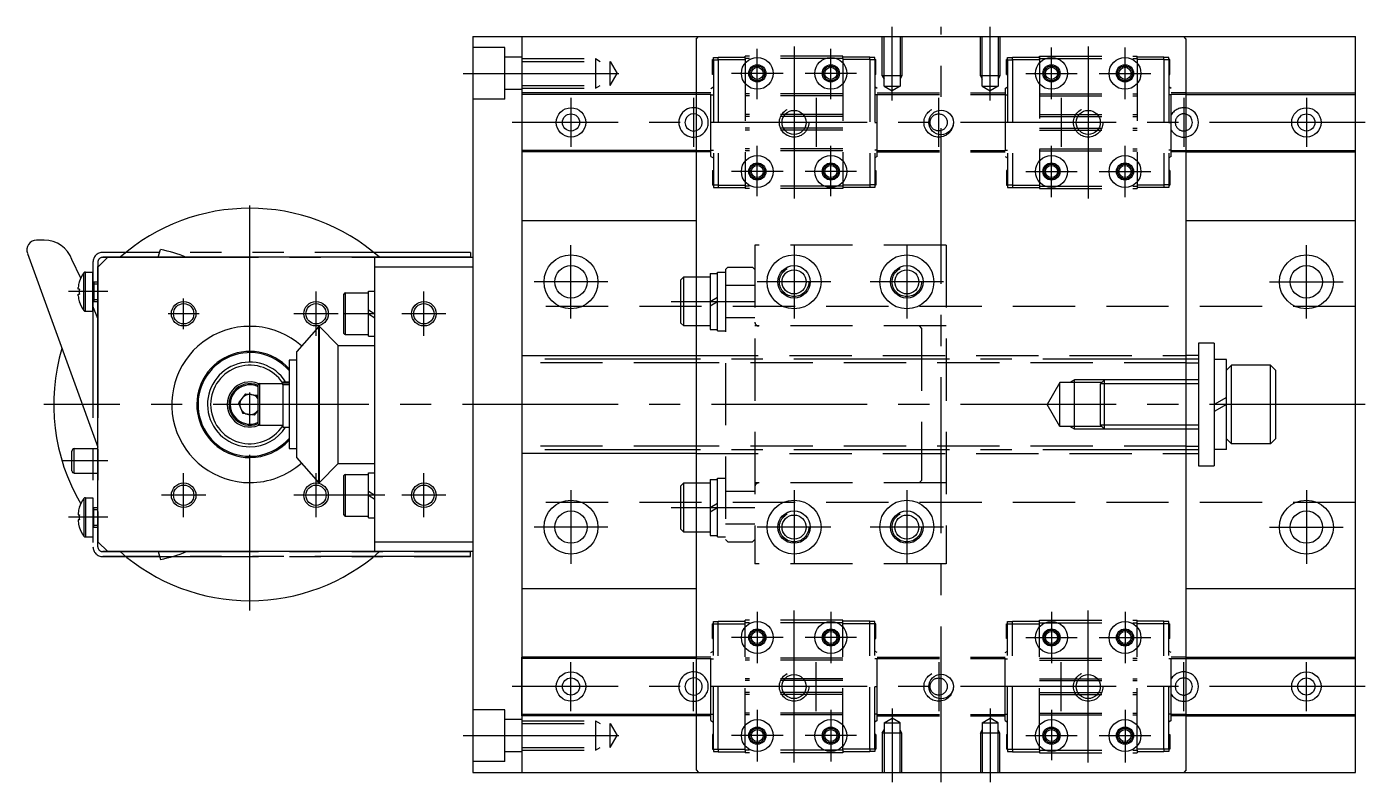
# Model space of a CAD drawing. Extents: x -77 to 457, y -154 to 311.
# Drawn here: x 183.9 to 456.9, y 156.6 to 310.6 of the extents above; entities that cross this region are included whole.
import ezdxf

# ---------------------------------------------------------------- set-up
doc = ezdxf.new("R2010")
doc.units = 0
for name, pattern in [('CENTER', [50.8, 31.75, -6.35, 6.35, -6.35]), ('DASHED', [19.05, 12.7, -6.35]), ('PHANTOM', [63.5, 31.75, -6.35, 6.35, -6.35, 6.35, -6.35])]:
    doc.linetypes.add(name, pattern=pattern)
doc.layers.get('0').update_dxf_attribs({"linetype": 'CONTINUOUS'})
doc.layers.add('CENTER', color=1, linetype='CENTER')

msp = doc.modelspace()

# ---------------------------------------------------------------- linework, layer by layer
at = {"color": 7, "linetype": 'CONTINUOUS'}
for p, q in [((274.89, 308.56), (274.89, 158.56)), ((274.89, 308.56), (454.89, 308.56)), ((284.89, 308.56), (284.89, 158.56)), ((320.39, 308.06), (320.89, 308.56)), ((420.39, 308.06), (419.89, 308.56)), ((454.89, 158.56), (454.89, 308.56)), ((320.39, 308.06), (320.39, 159.06)), ((420.39, 159.06), (420.39, 308.06)), ((320.39, 297.06), (284.89, 297.06)), ((284.89, 297.06), (284.89, 285.06)), ((320.39, 296.76), (284.89, 296.76)), ((420.39, 297.06), (454.89, 297.06)), ((420.39, 296.76), (454.89, 296.76)), ((320.39, 285.36), (284.89, 285.36)), ((320.39, 285.06), (284.89, 285.06)), ((420.39, 285.36), (454.89, 285.36)), ((420.39, 285.06), (454.89, 285.06)), ((284.89, 271.06), (320.39, 271.06)), ((420.39, 271.06), (454.89, 271.06)), ((187.47, 267.06), (185.89, 267.06)), ((210.66, 263.56), (211.16, 265.14)), ((184.01, 264.37), (198.39, 224.87)), ((194.9, 259.3), (193.11, 263.11)), ((200.39, 263.56), (198.39, 261.56)), ((254.89, 263.56), (200.39, 263.56)), ((254.89, 263.56), (274.89, 263.56)), ((254.89, 261.56), (254.89, 263.56)), ((195.55, 252.7), (195.55, 260.41)), ((195.84, 252.56), (195.84, 260.56)), ((195.84, 260.56), (197.39, 260.56)), ((197.39, 252.56), (197.39, 260.56)), ((198.39, 205.56), (198.39, 261.56)), ((274.89, 261.56), (254.89, 261.56)), ((254.89, 205.56), (254.89, 261.56)), ((317.29, 258.96), (317.89, 259.56)), ((317.89, 249.56), (317.89, 259.56)), ((317.89, 259.56), (320.39, 259.56)), ((194.37, 257.07), (194.37, 257.42)), ((194.62, 257.07), (194.37, 257.07)), ((194.6, 258.55), (194.62, 258.54)), ((197.59, 258.56), (197.59, 254.56)), ((197.59, 258.56), (198.39, 258.56)), ((253.59, 247.46), (253.59, 256.66)), ((253.59, 256.66), (254.89, 256.66)), ((317.29, 250.16), (317.29, 258.96)), ((194.37, 255.69), (194.37, 256.04)), ((194.37, 256.04), (194.62, 256.04)), ((194.62, 254.57), (194.6, 254.56)), ((197.59, 254.56), (198.39, 254.56)), ((248.59, 248.06), (248.59, 256.06)), ((248.84, 256.31), (248.84, 247.81)), ((248.84, 256.31), (253.59, 256.31)), ((195.84, 252.56), (197.39, 252.56)), ((198.39, 251.12), (197.39, 253.6)), ((253.59, 252.87), (254.89, 252.06)), ((253.59, 252.06), (254.89, 251.25)), ((243.46, 249.48), (238.95, 244.38)), ((243.46, 217.63), (243.46, 249.48)), ((243.6, 249.48), (243.46, 249.48)), ((243.6, 217.63), (243.6, 249.48)), ((243.6, 249.48), (247.39, 245.56)), ((317.89, 249.56), (317.29, 250.16)), ((320.39, 249.56), (317.89, 249.56)), ((248.84, 247.81), (253.59, 247.81)), ((253.59, 247.46), (254.89, 247.46)), ((422.89, 246.06), (422.89, 221.06)), ((426.09, 246.06), (422.89, 246.06)), ((426.09, 246.06), (426.09, 221.06)), ((238.95, 222.74), (238.95, 244.38)), ((247.39, 221.56), (247.39, 245.56)), ((247.39, 245.56), (254.89, 245.56)), ((284.89, 243.56), (320.39, 243.56)), ((422.89, 243.56), (420.39, 243.56)), ((422.89, 243.56), (422.89, 223.56)), ((237.39, 242.56), (237.39, 224.56)), ((238.95, 242.56), (237.39, 242.56)), ((426.09, 242.76), (426.09, 224.36)), ((428.59, 242.76), (426.09, 242.76)), ((428.59, 224.36), (428.59, 242.76)), ((429.59, 241.56), (428.59, 240.56)), ((437.59, 241.56), (429.59, 241.56)), ((429.59, 225.56), (429.59, 241.56)), ((437.59, 225.56), (437.59, 241.56)), ((437.59, 241.56), (438.59, 240.56)), ((438.59, 240.56), (438.59, 226.56)), ((231.09, 229.56), (231.09, 237.56)), ((231.34, 237.81), (231.34, 229.31)), ((231.34, 237.81), (236.09, 237.81)), ((236.09, 238.16), (236.09, 237.88)), ((236.09, 238.16), (237.39, 238.16)), ((237.39, 237.88), (236.09, 237.88)), ((236.09, 237.59), (236.09, 237.88)), ((236.09, 237.59), (236.09, 228.96)), ((237.39, 237.59), (236.09, 237.59)), ((228.49, 235.74), (227.05, 233.87)), ((228.49, 235.74), (230.83, 235.43)), ((231.09, 234.79), (230.83, 235.43)), ((428.59, 235), (426.09, 233.56)), ((227.05, 233.87), (227.95, 231.69)), ((231.09, 232.42), (230.29, 231.38)), ((231.01, 232.31), (231.09, 232.42)), ((428.59, 233.56), (426.09, 232.11)), ((230.29, 231.38), (227.95, 231.69)), ((231.34, 229.31), (236.09, 229.31)), ((236.09, 228.96), (237.39, 228.96)), ((193.09, 220.06), (193.09, 224.06)), ((193.59, 219.56), (193.59, 224.56)), ((193.59, 224.56), (197.39, 224.56)), ((197.39, 224.56), (198.39, 224.56)), ((237.39, 224.56), (238.95, 224.56)), ((428.59, 224.36), (426.09, 224.36)), ((429.59, 225.56), (428.59, 226.56)), ((437.59, 225.56), (429.59, 225.56)), ((437.59, 225.56), (438.59, 226.56)), ((243.46, 217.63), (238.95, 222.74)), ((243.6, 217.63), (247.39, 221.56)), ((247.39, 221.56), (254.89, 221.56)), ((320.39, 223.56), (284.89, 223.56)), ((420.39, 223.56), (422.89, 223.56)), ((193.59, 219.56), (198.39, 219.56)), ((248.59, 211.06), (248.59, 219.06)), ((248.84, 219.31), (248.84, 210.81)), ((248.84, 219.31), (253.59, 219.31)), ((253.59, 210.46), (253.59, 219.66)), ((253.59, 219.66), (254.89, 219.66)), ((422.89, 221.06), (426.09, 221.06)), ((243.6, 217.63), (243.46, 217.63)), ((253.59, 215.87), (254.89, 215.06)), ((317.29, 216.96), (317.89, 217.56)), ((317.29, 208.16), (317.29, 216.96)), ((317.89, 207.56), (317.89, 217.56)), ((317.89, 217.56), (320.39, 217.56)), ((195.55, 214.41), (195.55, 206.7)), ((195.84, 214.56), (195.84, 206.56)), ((195.84, 214.56), (197.36, 214.56)), ((197.39, 214.56), (197.39, 206.56)), ((253.59, 215.06), (254.89, 214.25)), ((194.37, 211.42), (194.37, 211.07)), ((194.37, 211.07), (194.62, 211.07)), ((194.62, 212.54), (194.6, 212.55)), ((197.59, 208.56), (197.59, 212.56)), ((197.59, 212.56), (198.39, 212.56)), ((248.84, 210.81), (253.59, 210.81)), ((253.59, 210.46), (254.89, 210.46)), ((194.37, 210.04), (194.37, 209.69)), ((194.62, 210.04), (194.37, 210.04)), ((194.6, 208.56), (194.62, 208.57)), ((197.59, 208.56), (198.39, 208.56)), ((317.89, 207.56), (317.29, 208.16)), ((320.39, 207.56), (317.89, 207.56)), ((195.84, 206.56), (197.38, 206.56)), ((198.39, 205.56), (200.39, 203.56)), ((254.89, 205.56), (274.89, 205.56)), ((254.89, 203.56), (254.89, 205.56)), ((254.89, 203.56), (200.39, 203.56)), ((210.66, 203.56), (211.16, 201.98)), ((274.89, 203.56), (254.89, 203.56)), ((284.89, 196.06), (320.39, 196.06)), ((420.39, 196.06), (454.89, 196.06)), ((320.39, 182.06), (284.89, 182.06)), ((284.89, 170.06), (284.89, 182.06)), ((320.39, 181.76), (284.89, 181.76)), ((420.39, 182.06), (454.89, 182.06)), ((420.39, 181.76), (454.89, 181.76)), ((320.39, 170.36), (284.89, 170.36)), ((320.39, 170.06), (284.89, 170.06)), ((420.39, 170.36), (454.89, 170.36)), ((420.39, 170.06), (454.89, 170.06)), ((274.89, 158.56), (454.89, 158.56)), ((320.39, 159.06), (320.89, 158.56)), ((420.39, 159.06), (419.89, 158.56))]:
    msp.add_line(p, q, dxfattribs=at)
at = {"color": 3, "linetype": 'DASHED'}
for p, q in [((358.39, 300.56), (358.39, 308.56)), ((358.77, 298.46), (358.77, 308.56)), ((362.01, 308.56), (362.01, 298.46)), ((362.39, 308.56), (362.39, 300.56)), ((378.39, 300.56), (378.39, 308.56)), ((378.77, 298.46), (378.77, 308.56)), ((382.01, 308.56), (382.01, 298.46)), ((382.39, 308.56), (382.39, 300.56)), ((281.39, 306.31), (274.89, 306.31)), ((281.39, 295.81), (281.39, 306.31)), ((284.89, 304.36), (281.39, 304.36)), ((284.89, 304.06), (299.89, 304.06)), ((284.89, 303.51), (302.89, 303.51)), ((299.89, 304.06), (300.83, 303.51)), ((299.89, 304.06), (299.89, 298.06)), ((302.89, 303.51), (304.31, 301.06)), ((302.89, 298.6), (302.89, 303.51)), ((323.74, 303.86), (323.94, 303.86)), ((323.74, 300.86), (323.74, 303.86)), ((323.94, 303.81), (323.94, 304.31)), ((323.94, 304.31), (324.94, 304.31)), ((323.94, 303.81), (323.94, 278.31)), ((323.94, 303.81), (324.94, 303.81)), ((324.94, 304.36), (330.44, 304.36)), ((324.94, 303.86), (324.94, 304.36)), ((324.94, 303.86), (324.94, 278.26)), ((324.94, 303.86), (330.44, 303.86)), ((350.34, 304.56), (330.44, 304.56)), ((330.44, 304.06), (330.44, 304.56)), ((330.44, 304.06), (330.44, 278.06)), ((350.34, 304.06), (330.44, 304.06)), ((350.34, 304.06), (350.34, 304.56)), ((355.84, 304.36), (350.34, 304.36)), ((350.34, 304.06), (350.34, 278.06)), ((355.84, 303.86), (350.34, 303.86)), ((355.84, 303.86), (355.84, 304.36)), ((356.84, 304.31), (355.84, 304.31)), ((355.84, 303.86), (355.84, 278.26)), ((356.84, 303.81), (355.84, 303.81)), ((356.84, 303.81), (356.84, 304.31)), ((356.84, 303.86), (357.04, 303.86)), ((356.84, 303.81), (356.84, 278.31)), ((357.04, 300.86), (357.04, 303.86)), ((383.74, 300.86), (383.74, 303.86)), ((383.94, 303.86), (383.74, 303.86)), ((383.94, 304.31), (384.94, 304.31)), ((383.94, 303.81), (383.94, 304.31)), ((383.94, 303.81), (383.94, 278.31)), ((383.94, 303.81), (384.94, 303.81)), ((384.94, 304.36), (390.44, 304.36)), ((384.94, 303.86), (384.94, 304.36)), ((384.94, 303.86), (384.94, 278.26)), ((384.94, 303.86), (390.44, 303.86)), ((390.44, 304.56), (410.34, 304.56)), ((390.44, 304.56), (390.44, 278.06)), ((390.44, 304.06), (390.44, 304.56)), ((390.44, 304.06), (410.34, 304.06)), ((410.34, 304.06), (410.34, 304.56)), ((415.84, 304.36), (410.34, 304.36)), ((410.34, 304.06), (410.34, 278.06)), ((415.84, 303.86), (410.34, 303.86)), ((415.84, 303.86), (415.84, 304.36)), ((416.84, 304.31), (415.84, 304.31)), ((415.84, 303.86), (415.84, 278.26)), ((416.84, 303.81), (415.84, 303.81)), ((416.84, 303.81), (416.84, 304.31)), ((417.04, 303.86), (416.84, 303.86)), ((416.84, 303.81), (416.84, 278.31)), ((417.04, 300.86), (417.04, 303.86)), ((302.89, 298.6), (304.31, 301.06)), ((323.94, 300.86), (323.74, 300.86)), ((357.04, 300.86), (356.84, 300.86)), ((358.39, 300.56), (358.77, 299.9)), ((362.39, 300.56), (358.39, 300.56)), ((362.39, 300.56), (362.01, 299.9)), ((382.39, 300.56), (378.39, 300.56)), ((378.39, 300.56), (378.77, 299.9)), ((382.39, 300.56), (382.01, 299.9)), ((383.74, 300.86), (383.94, 300.86)), ((416.84, 300.86), (417.04, 300.86)), ((284.89, 297.76), (281.39, 297.76)), ((284.89, 298.6), (302.89, 298.6)), ((284.89, 298.06), (299.89, 298.06)), ((299.89, 298.06), (300.83, 298.6)), ((323.44, 297.99), (323.94, 298.29)), ((323.44, 284.13), (323.44, 297.99)), ((357.34, 297.99), (356.84, 298.29)), ((357.34, 284.13), (357.34, 297.99)), ((358.77, 298.46), (360.39, 297.52)), ((358.77, 298.46), (362.01, 298.46)), ((362.01, 298.46), (360.39, 297.52)), ((378.77, 298.46), (382.01, 298.46)), ((378.77, 298.46), (380.39, 297.52)), ((382.01, 298.46), (380.39, 297.52)), ((383.44, 297.99), (383.94, 298.29)), ((383.44, 297.99), (383.44, 284.13)), ((417.34, 297.99), (416.84, 298.29)), ((417.34, 284.13), (417.34, 297.99)), ((281.39, 295.81), (274.89, 295.81)), ((323.44, 297.06), (320.39, 297.06)), ((323.44, 296.76), (320.39, 296.76)), ((323.44, 296.69), (323.94, 296.69)), ((350.34, 296.86), (330.44, 296.86)), ((350.34, 296.46), (330.44, 296.46)), ((357.34, 296.69), (356.84, 296.69)), ((357.34, 297.06), (383.44, 297.06)), ((357.34, 296.76), (383.44, 296.76)), ((383.44, 296.69), (383.94, 296.69)), ((390.44, 296.86), (410.34, 296.86)), ((390.44, 296.46), (410.34, 296.46)), ((417.34, 296.69), (416.84, 296.69)), ((420.39, 297.06), (417.34, 297.06)), ((420.39, 296.76), (417.34, 296.76)), ((350.34, 292.66), (330.44, 292.66)), ((350.34, 292.26), (330.44, 292.26)), ((390.44, 292.66), (410.34, 292.66)), ((390.44, 292.26), (410.34, 292.26)), ((323.94, 291.06), (323.44, 291.06)), ((350.34, 289.86), (330.44, 289.86)), ((350.34, 289.46), (330.44, 289.46)), ((356.84, 291.06), (357.34, 291.06)), ((383.94, 291.06), (383.44, 291.06)), ((390.44, 289.86), (410.34, 289.86)), ((390.44, 289.46), (410.34, 289.46)), ((416.84, 291.06), (417.34, 291.06)), ((320.39, 285.36), (323.44, 285.36)), ((323.44, 285.06), (320.39, 285.06)), ((323.44, 285.43), (323.94, 285.43)), ((323.44, 284.13), (323.94, 283.83)), ((350.34, 285.66), (330.44, 285.66)), ((350.34, 285.26), (330.44, 285.26)), ((357.34, 285.43), (356.84, 285.43)), ((357.34, 284.13), (356.84, 283.83)), ((357.34, 285.36), (383.44, 285.36)), ((357.34, 285.06), (383.44, 285.06)), ((383.44, 285.43), (383.94, 285.43)), ((383.44, 284.13), (383.94, 283.83)), ((390.44, 285.66), (410.34, 285.66)), ((390.44, 285.26), (410.34, 285.26)), ((417.34, 285.43), (416.84, 285.43)), ((417.34, 284.13), (416.84, 283.83)), ((417.34, 285.36), (420.39, 285.36)), ((420.39, 285.06), (417.34, 285.06)), ((323.74, 281.26), (323.74, 278.26)), ((323.74, 281.26), (323.94, 281.26)), ((356.84, 281.26), (357.04, 281.26)), ((357.04, 281.26), (357.04, 278.26)), ((383.74, 281.26), (383.74, 278.26)), ((383.94, 281.26), (383.74, 281.26)), ((417.04, 281.26), (416.84, 281.26)), ((417.04, 281.26), (417.04, 278.26)), ((323.94, 278.26), (323.74, 278.26)), ((323.94, 278.31), (323.94, 277.81)), ((323.94, 278.31), (324.94, 278.31)), ((323.94, 277.81), (324.94, 277.81)), ((324.94, 278.26), (330.44, 278.26)), ((324.94, 278.26), (324.94, 277.76)), ((324.94, 277.76), (330.44, 277.76)), ((350.34, 278.06), (330.44, 278.06)), ((330.44, 278.06), (330.44, 277.56)), ((350.34, 277.56), (330.44, 277.56)), ((355.84, 278.26), (350.34, 278.26)), ((350.34, 278.06), (350.34, 277.56)), ((355.84, 277.76), (350.34, 277.76)), ((356.84, 278.31), (355.84, 278.31)), ((355.84, 278.26), (355.84, 277.76)), ((356.84, 277.81), (355.84, 277.81)), ((356.84, 278.31), (356.84, 277.81)), ((357.04, 278.26), (356.84, 278.26)), ((383.74, 278.26), (383.94, 278.26)), ((383.94, 278.31), (384.94, 278.31)), ((383.94, 278.31), (383.94, 277.81)), ((383.94, 277.81), (384.94, 277.81)), ((384.94, 278.26), (390.44, 278.26)), ((384.94, 278.26), (384.94, 277.76)), ((384.94, 277.76), (390.44, 277.76)), ((390.44, 278.06), (410.34, 278.06)), ((390.44, 278.06), (390.44, 277.56)), ((390.44, 277.56), (410.34, 277.56)), ((415.84, 278.26), (410.34, 278.26)), ((410.34, 278.06), (410.34, 277.56)), ((415.84, 277.76), (410.34, 277.76)), ((416.84, 278.31), (415.84, 278.31)), ((415.84, 278.26), (415.84, 277.76)), ((416.84, 277.81), (415.84, 277.81)), ((416.84, 278.31), (416.84, 277.81)), ((416.84, 278.26), (417.04, 278.26)), ((332.39, 266.06), (332.39, 201.06)), ((371.39, 266.06), (332.39, 266.06)), ((371.39, 266.06), (371.39, 201.06)), ((274.39, 264.56), (274.39, 263.56)), ((320.39, 259.56), (323.29, 259.56)), ((323.29, 260.26), (323.29, 248.86)), ((323.29, 260.26), (324.79, 260.26)), ((324.79, 248.56), (324.79, 260.56)), ((324.79, 260.56), (326.39, 260.56)), ((326.89, 261.56), (326.39, 261.06)), ((326.39, 261.06), (326.39, 206.06)), ((326.89, 261.56), (331.89, 261.56)), ((331.89, 261.56), (332.39, 261.06)), ((326.39, 257.86), (332.39, 257.86)), ((323.29, 254.56), (324.79, 255.42)), ((323.29, 253.69), (324.79, 254.56)), ((454.89, 253.56), (284.89, 253.56)), ((326.39, 251.26), (332.39, 251.26)), ((323.29, 249.56), (320.39, 249.56)), ((323.29, 248.86), (324.79, 248.86)), ((324.79, 248.56), (326.39, 248.56)), ((371.39, 249.56), (332.39, 249.56)), ((365.89, 249.56), (366.39, 249.06)), ((366.39, 249.06), (366.39, 218.06)), ((320.39, 243.56), (420.39, 243.56)), ((320.39, 242.06), (284.89, 242.06)), ((420.39, 242.06), (320.39, 242.06)), ((420.39, 242.06), (422.89, 242.06)), ((394.57, 238.01), (391.99, 233.56)), ((403.16, 238.01), (394.57, 238.01)), ((394.57, 229.1), (394.57, 238.01)), ((397.57, 238.56), (396.63, 238.01)), ((397.57, 228.56), (397.57, 238.56)), ((403.7, 238.56), (397.57, 238.56)), ((394.57, 229.1), (391.99, 233.56)), ((403.16, 229.1), (394.57, 229.1)), ((397.57, 228.56), (396.63, 229.1)), ((403.7, 228.56), (397.57, 228.56)), ((320.39, 225.06), (284.89, 225.06)), ((420.39, 225.06), (320.39, 225.06)), ((420.39, 225.06), (422.89, 225.06)), ((320.39, 223.56), (420.39, 223.56)), ((324.79, 206.56), (324.79, 218.56)), ((324.79, 218.56), (326.39, 218.56)), ((320.39, 217.56), (323.29, 217.56)), ((323.29, 218.26), (323.29, 206.86)), ((323.29, 218.26), (324.79, 218.26)), ((326.39, 215.86), (332.39, 215.86)), ((371.39, 217.56), (332.39, 217.56)), ((366.39, 218.06), (365.89, 217.56)), ((454.89, 213.56), (284.89, 213.56)), ((323.29, 212.56), (324.79, 213.42)), ((323.29, 211.69), (324.79, 212.56)), ((323.29, 207.56), (320.39, 207.56)), ((326.39, 209.26), (332.39, 209.26)), ((323.29, 206.86), (324.79, 206.86)), ((324.79, 206.56), (326.39, 206.56)), ((326.89, 205.56), (326.39, 206.06)), ((326.89, 205.56), (331.89, 205.56)), ((331.89, 205.56), (332.39, 206.06)), ((274.39, 202.56), (274.39, 203.56)), ((371.39, 201.06), (332.39, 201.06)), ((323.74, 185.86), (323.74, 188.86)), ((323.94, 188.86), (323.74, 188.86)), ((323.94, 188.81), (323.94, 189.31)), ((323.94, 189.31), (324.94, 189.31)), ((323.94, 163.31), (323.94, 188.81)), ((323.94, 188.81), (324.94, 188.81)), ((324.94, 189.36), (330.44, 189.36)), ((324.94, 188.86), (324.94, 189.36)), ((324.94, 163.26), (324.94, 188.86)), ((324.94, 188.86), (330.44, 188.86)), ((350.34, 189.56), (330.44, 189.56)), ((330.44, 189.06), (330.44, 189.56)), ((330.44, 163.06), (330.44, 189.06)), ((350.34, 189.06), (330.44, 189.06)), ((350.34, 189.06), (350.34, 189.56)), ((355.84, 189.36), (350.34, 189.36)), ((350.34, 163.06), (350.34, 189.06)), ((355.84, 188.86), (350.34, 188.86)), ((355.84, 188.86), (355.84, 189.36)), ((356.84, 189.31), (355.84, 189.31)), ((355.84, 163.26), (355.84, 188.86)), ((356.84, 188.81), (355.84, 188.81)), ((356.84, 188.81), (356.84, 189.31)), ((357.04, 188.86), (356.84, 188.86)), ((356.84, 163.31), (356.84, 188.81)), ((357.04, 185.86), (357.04, 188.86)), ((383.74, 185.86), (383.74, 188.86)), ((383.74, 188.86), (383.94, 188.86)), ((383.94, 189.31), (384.94, 189.31)), ((383.94, 188.81), (383.94, 189.31)), ((383.94, 163.31), (383.94, 188.81)), ((383.94, 188.81), (384.94, 188.81)), ((384.94, 189.36), (390.44, 189.36)), ((384.94, 188.86), (384.94, 189.36)), ((384.94, 163.26), (384.94, 188.86)), ((384.94, 188.86), (390.44, 188.86)), ((390.44, 189.56), (410.34, 189.56)), ((390.44, 189.06), (390.44, 189.56)), ((390.44, 189.06), (410.34, 189.06)), ((390.44, 163.06), (390.44, 189.06)), ((410.34, 189.06), (410.34, 189.56)), ((415.84, 189.36), (410.34, 189.36)), ((410.34, 163.06), (410.34, 189.06)), ((415.84, 188.86), (410.34, 188.86)), ((415.84, 188.86), (415.84, 189.36)), ((416.84, 189.31), (415.84, 189.31)), ((415.84, 163.26), (415.84, 188.86)), ((416.84, 188.81), (415.84, 188.81)), ((416.84, 188.81), (416.84, 189.31)), ((416.84, 188.86), (417.04, 188.86)), ((416.84, 163.31), (416.84, 188.81)), ((417.04, 185.86), (417.04, 188.86)), ((323.74, 185.86), (323.94, 185.86)), ((356.84, 185.86), (357.04, 185.86)), ((383.94, 185.86), (383.74, 185.86)), ((417.04, 185.86), (416.84, 185.86)), ((323.44, 182.99), (323.94, 183.29)), ((323.44, 169.13), (323.44, 182.99)), ((357.34, 182.99), (356.84, 183.29)), ((357.34, 169.13), (357.34, 182.99)), ((383.44, 182.99), (383.94, 183.29)), ((383.44, 169.13), (383.44, 182.99)), ((417.34, 182.99), (416.84, 183.29)), ((417.34, 169.13), (417.34, 182.99)), ((323.44, 182.06), (320.39, 182.06)), ((320.39, 181.76), (323.44, 181.76)), ((323.44, 181.69), (323.94, 181.69)), ((350.34, 181.86), (330.44, 181.86)), ((350.34, 181.46), (330.44, 181.46)), ((357.34, 181.69), (356.84, 181.69)), ((357.34, 182.06), (383.44, 182.06)), ((357.34, 181.76), (383.44, 181.76)), ((383.44, 181.69), (383.94, 181.69)), ((390.44, 181.86), (410.34, 181.86)), ((390.44, 181.46), (410.34, 181.46)), ((417.34, 181.69), (416.84, 181.69)), ((420.39, 182.06), (417.34, 182.06)), ((417.34, 181.76), (420.39, 181.76)), ((350.34, 177.66), (330.44, 177.66)), ((390.44, 177.66), (410.34, 177.66)), ((323.94, 176.06), (323.44, 176.06)), ((350.34, 177.26), (330.44, 177.26)), ((350.34, 174.86), (330.44, 174.86)), ((356.84, 176.06), (357.34, 176.06)), ((383.94, 176.06), (383.44, 176.06)), ((390.44, 177.26), (410.34, 177.26)), ((390.44, 174.86), (410.34, 174.86)), ((416.84, 176.06), (417.34, 176.06)), ((350.34, 174.46), (330.44, 174.46)), ((390.44, 174.46), (410.34, 174.46)), ((281.39, 171.31), (274.89, 171.31)), ((281.39, 160.81), (281.39, 171.31)), ((284.89, 169.36), (281.39, 169.36)), ((323.44, 170.36), (320.39, 170.36)), ((323.44, 170.06), (320.39, 170.06)), ((323.44, 170.43), (323.94, 170.43)), ((350.34, 170.66), (330.44, 170.66)), ((350.34, 170.26), (330.44, 170.26)), ((357.34, 170.43), (356.84, 170.43)), ((357.34, 170.36), (383.44, 170.36)), ((357.34, 170.06), (383.44, 170.06)), ((358.77, 168.66), (360.39, 169.59)), ((362.01, 168.66), (360.39, 169.59)), ((378.77, 168.66), (380.39, 169.59)), ((382.01, 168.66), (380.39, 169.59)), ((383.44, 170.43), (383.94, 170.43)), ((390.44, 170.66), (410.34, 170.66)), ((390.44, 170.26), (410.34, 170.26)), ((417.34, 170.43), (416.84, 170.43)), ((420.39, 170.36), (417.34, 170.36)), ((420.39, 170.06), (417.34, 170.06)), ((284.89, 169.06), (299.89, 169.06)), ((284.89, 168.51), (302.89, 168.51)), ((299.89, 169.06), (300.83, 168.51)), ((299.89, 169.06), (299.89, 163.06)), ((302.89, 168.51), (304.31, 166.06)), ((302.89, 163.6), (302.89, 168.51)), ((323.44, 169.13), (323.94, 168.83)), ((357.34, 169.13), (356.84, 168.83)), ((358.39, 166.56), (358.77, 167.21)), ((358.39, 166.56), (358.39, 158.56)), ((362.39, 166.56), (358.39, 166.56)), ((358.77, 168.66), (358.77, 158.56)), ((358.77, 168.66), (362.01, 168.66)), ((362.01, 158.56), (362.01, 168.66)), ((362.39, 166.56), (362.01, 167.21)), ((362.39, 158.56), (362.39, 166.56)), ((378.39, 166.56), (378.77, 167.21)), ((378.39, 166.56), (378.39, 158.56)), ((382.39, 166.56), (378.39, 166.56)), ((378.77, 168.66), (378.77, 158.56)), ((378.77, 168.66), (382.01, 168.66)), ((382.01, 158.56), (382.01, 168.66)), ((382.39, 166.56), (382.01, 167.21)), ((382.39, 158.56), (382.39, 166.56)), ((383.44, 169.13), (383.94, 168.83)), ((417.34, 169.13), (416.84, 168.83)), ((302.89, 163.6), (304.31, 166.06)), ((323.94, 166.26), (323.74, 166.26)), ((323.74, 166.26), (323.74, 163.26)), ((357.04, 166.26), (356.84, 166.26)), ((357.04, 166.26), (357.04, 163.26)), ((383.74, 166.26), (383.74, 163.26)), ((383.74, 166.26), (383.94, 166.26)), ((416.84, 166.26), (417.04, 166.26)), ((417.04, 166.26), (417.04, 163.26)), ((284.89, 162.76), (281.39, 162.76)), ((284.89, 163.6), (302.89, 163.6)), ((284.89, 163.06), (299.89, 163.06)), ((299.89, 163.06), (300.83, 163.6)), ((323.74, 163.26), (323.94, 163.26)), ((323.94, 163.31), (323.94, 162.81)), ((323.94, 163.31), (324.94, 163.31)), ((323.94, 162.81), (324.94, 162.81)), ((324.94, 163.26), (330.44, 163.26)), ((324.94, 163.26), (324.94, 162.76)), ((324.94, 162.76), (330.44, 162.76)), ((350.34, 163.06), (330.44, 163.06)), ((330.44, 163.06), (330.44, 162.56)), ((350.34, 162.56), (330.44, 162.56)), ((355.84, 163.26), (350.34, 163.26)), ((350.34, 163.06), (350.34, 162.56)), ((355.84, 162.76), (350.34, 162.76)), ((356.84, 163.31), (355.84, 163.31)), ((355.84, 163.26), (355.84, 162.76)), ((356.84, 162.81), (355.84, 162.81)), ((356.84, 163.31), (356.84, 162.81)), ((356.84, 163.26), (357.04, 163.26)), ((383.94, 163.26), (383.74, 163.26)), ((383.94, 163.31), (384.94, 163.31)), ((383.94, 163.31), (383.94, 162.81)), ((383.94, 162.81), (384.94, 162.81)), ((384.94, 163.26), (390.44, 163.26)), ((384.94, 163.26), (384.94, 162.76)), ((384.94, 162.76), (390.44, 162.76)), ((390.44, 163.06), (410.34, 163.06)), ((390.44, 163.06), (390.44, 162.56)), ((390.44, 162.56), (410.34, 162.56)), ((415.84, 163.26), (410.34, 163.26)), ((410.34, 163.06), (410.34, 162.56)), ((415.84, 162.76), (410.34, 162.76)), ((416.84, 163.31), (415.84, 163.31)), ((415.84, 163.26), (415.84, 162.76)), ((416.84, 162.81), (415.84, 162.81)), ((416.84, 163.31), (416.84, 162.81)), ((417.04, 163.26), (416.84, 163.26)), ((281.39, 160.81), (274.89, 160.81))]:
    msp.add_line(p, q, dxfattribs=at)
at = {"color": 3, "linetype": 'PHANTOM'}
for p, q in [((197.39, 262.56), (197.39, 204.56)), ((198.39, 204.56), (198.39, 262.56)), ((198.39, 262.56), (198.39, 204.56)), ((274.39, 264.56), (199.39, 264.56)), ((199.39, 263.56), (274.39, 263.56)), ((274.39, 263.56), (199.39, 263.56)), ((274.39, 203.56), (199.39, 203.56)), ((199.39, 203.56), (274.39, 203.56)), ((199.39, 202.56), (274.39, 202.56)), ((274.39, 202.56), (199.39, 202.56))]:
    msp.add_line(p, q, dxfattribs=at)
at = {"color": 3, "linetype": 'CONTINUOUS'}
for p, q in [((197.59, 258.18), (198.39, 258.18)), ((197.59, 254.94), (198.39, 254.94)), ((402.89, 237.74), (403.7, 238.56)), ((422.89, 237.74), (402.89, 237.74)), ((402.89, 229.37), (402.89, 237.74)), ((403.7, 228.56), (403.7, 238.56)), ((422.89, 238.56), (403.7, 238.56)), ((422.89, 229.37), (402.89, 229.37)), ((402.89, 229.37), (403.7, 228.56)), ((422.89, 228.56), (403.7, 228.56)), ((197.59, 212.18), (198.39, 212.18)), ((197.59, 208.94), (198.39, 208.94))]:
    msp.add_line(p, q, dxfattribs=at)
at = {"color": 7, "linetype": 'CONTINUOUS'}
for centre, radius in [((332.89, 301.06), 3.25), ((347.89, 301.06), 3.25), ((392.89, 301.06), 3.25), ((407.89, 301.06), 3.25), ((332.89, 301.06), 1.75), ((332.89, 301.06), 1.23), ((347.89, 301.06), 1.75), ((347.89, 301.06), 1.23), ((392.89, 301.06), 1.75), ((392.89, 301.06), 1.23), ((407.89, 301.06), 1.75), ((407.89, 301.06), 1.23), ((294.89, 291.06), 3), ((294.89, 291.06), 1.75), ((340.39, 291.06), 2.46), ((370.39, 291.06), 2.5), ((400.39, 291.06), 2.46), ((444.89, 291.06), 3), ((444.89, 291.06), 1.75), ((332.89, 281.06), 3.25), ((347.89, 281.06), 3.25), ((392.89, 281.06), 3.25), ((407.89, 281.06), 3.25), ((332.89, 281.06), 1.75), ((332.89, 281.06), 1.23), ((347.89, 281.06), 1.75), ((347.89, 281.06), 1.23), ((392.89, 281.06), 1.75), ((392.89, 281.06), 1.23), ((407.89, 281.06), 1.75), ((407.89, 281.06), 1.23), ((294.89, 258.56), 5.5), ((340.39, 258.56), 5.5), ((363.39, 258.56), 5.5), ((444.89, 258.56), 5.5), ((294.89, 258.56), 3.3), ((340.39, 258.56), 3.3), ((340.39, 258.56), 2.46), ((363.39, 258.56), 3.3), ((363.39, 258.56), 2.46), ((444.89, 258.56), 3.3), ((215.89, 252.06), 2.07), ((242.89, 252.06), 2.07), ((264.89, 252.06), 2.07), ((215.89, 215.06), 2.07), ((242.89, 215.06), 2.07), ((264.89, 215.06), 2.07), ((294.89, 208.56), 5.5), ((340.39, 208.56), 5.5), ((363.39, 208.56), 5.5), ((444.89, 208.56), 5.5), ((294.89, 208.56), 3.3), ((340.39, 208.56), 3.3), ((340.39, 208.56), 2.46), ((363.39, 208.56), 3.3), ((363.39, 208.56), 2.46), ((444.89, 208.56), 3.3), ((332.89, 186.06), 3.25), ((347.89, 186.06), 3.25), ((392.89, 186.06), 3.25), ((407.89, 186.06), 3.25), ((332.89, 186.06), 1.75), ((332.89, 186.06), 1.23), ((347.89, 186.06), 1.75), ((347.89, 186.06), 1.23), ((392.89, 186.06), 1.75), ((392.89, 186.06), 1.23), ((407.89, 186.06), 1.75), ((407.89, 186.06), 1.23), ((294.89, 176.06), 3), ((294.89, 176.06), 1.75), ((340.39, 176.06), 2.46), ((370.39, 176.06), 2.5), ((400.39, 176.06), 2.46), ((444.89, 176.06), 3), ((444.89, 176.06), 1.75), ((332.89, 166.06), 3.25), ((347.89, 166.06), 3.25), ((392.89, 166.06), 3.25), ((407.89, 166.06), 3.25), ((332.89, 166.06), 1.75), ((332.89, 166.06), 1.23), ((347.89, 166.06), 1.75), ((347.89, 166.06), 1.23), ((392.89, 166.06), 1.75), ((392.89, 166.06), 1.23), ((407.89, 166.06), 1.75), ((407.89, 166.06), 1.23)]:
    msp.add_circle(centre, radius, dxfattribs=at)
at = {"color": 3, "linetype": 'DASHED'}
for centre, radius in [((332.89, 301.06), 1.5), ((347.89, 301.06), 1.5), ((392.89, 301.06), 1.5), ((407.89, 301.06), 1.5), ((340.39, 291.06), 3), ((369.89, 291.06), 3), ((369.89, 291.06), 1.75), ((400.39, 291.06), 3), ((332.89, 281.06), 1.5), ((347.89, 281.06), 1.5), ((392.89, 281.06), 1.5), ((407.89, 281.06), 1.5), ((340.39, 258.56), 3), ((363.39, 258.56), 3), ((340.39, 208.56), 3), ((363.39, 208.56), 3), ((332.89, 186.06), 1.5), ((347.89, 186.06), 1.5), ((392.89, 186.06), 1.5), ((407.89, 186.06), 1.5), ((340.39, 176.06), 3), ((369.89, 176.06), 3), ((369.89, 176.06), 1.75), ((400.39, 176.06), 3), ((332.89, 166.06), 1.5), ((347.89, 166.06), 1.5), ((392.89, 166.06), 1.5), ((407.89, 166.06), 1.5)]:
    msp.add_circle(centre, radius, dxfattribs=at)
at = {"color": 3, "linetype": 'CONTINUOUS'}
for centre in [(215.89, 252.06), (242.89, 252.06), (264.89, 252.06), (215.89, 215.06), (242.89, 215.06), (264.89, 215.06)]:
    msp.add_circle(centre, 2.5, dxfattribs=at)
at = {"color": 7, "linetype": 'CONTINUOUS'}
for centre, radius, start, end in [((319.89, 291.06), 3, 80.4059, 279.5941), ((319.89, 291.06), 1.75, 73.3985, 286.6015), ((419.89, 291.06), 3, 279.5941, 80.4059), ((419.89, 291.06), 1.75, 286.6015, 73.3985), ((229.39, 233.56), 40, 48.5904, 131.4096), ((185.89, 265.06), 2, 90, 200), ((187.47, 261.06), 6, 20, 90), ((206.39, 239.29), 26.28, 67.4185, 79.5486), ((200.79, 256.56), 6.5, 143.6416, 162.1374), ((195.84, 260.2), 0.36, 90, 143.6416), ((200.79, 256.56), 6.48, 162.1649, 172.3032), ((201.78, 256.56), 7.18, 175.8857, 184.1143), ((197.59, 258.76), 0.2, 180, 270), ((200.79, 256.56), 6.48, 187.6968, 197.8351), ((200.79, 256.56), 6.5, 197.8626, 216.3584), ((197.59, 254.36), 0.2, 90, 180), ((248.84, 256.06), 0.25, 90, 180), ((195.84, 252.92), 0.36, 216.3584, 270), ((229.39, 233.56), 15.93, 48.5389, 270), ((248.84, 248.06), 0.25, 180, 270), ((229.39, 233.56), 40, 163.3767, 210.4236), ((229.39, 233.56), 10.82, 42.3244, 270), ((229.39, 233.56), 10.57, 40.8214, 270), ((229.39, 233.56), 8.63, 32.2037, 270), ((229.39, 233.56), 8, 33.1229, 326.8771), ((229.39, 233.56), 4.6, 66.5437, 293.4563), ((229.39, 233.56), 4.25, 66.4218, 293.5782), ((229.39, 233.56), 4, 64.8493, 295.1507), ((231.34, 237.56), 0.25, 90, 180), ((229.39, 233.56), 2.04, 142.4483, 202.4483), ((229.39, 233.56), 2.04, 82.4483, 142.4483), ((229.39, 233.56), 2.04, 33.6418, 82.4483), ((229.39, 233.56), 2.04, 202.4483, 262.4483), ((229.39, 233.56), 2.04, 262.4483, 322.4483), ((231.34, 229.56), 0.25, 180, 270), ((229.39, 233.56), 8.63, 270, 327.7963), ((229.39, 233.56), 10.57, 270, 319.1786), ((193.59, 224.06), 0.5, 90, 180), ((229.39, 233.56), 10.82, 270, 317.6756), ((229.39, 233.56), 15.93, 270, 311.2496), ((193.59, 220.06), 0.5, 180, 270), ((248.84, 219.06), 0.25, 90, 180), ((200.79, 210.56), 6.5, 143.6416, 162.1374), ((195.84, 214.2), 0.36, 90, 143.6416), ((200.79, 210.56), 6.48, 162.1649, 172.3032), ((201.78, 210.56), 7.18, 175.8857, 184.1143), ((197.59, 212.76), 0.2, 180, 270), ((248.84, 211.06), 0.25, 180, 270), ((200.79, 210.56), 6.48, 187.6968, 197.8351), ((200.79, 210.56), 6.5, 197.8626, 216.3584), ((197.59, 208.36), 0.2, 90, 180), ((195.84, 206.92), 0.36, 216.3584, 270), ((229.39, 233.56), 40, 228.5904, 270), ((206.39, 227.83), 26.28, 280.4514, 292.5815), ((229.39, 233.56), 40, 270, 311.4096), ((319.89, 176.06), 3, 80.4059, 279.5941), ((319.89, 176.06), 1.75, 73.3985, 286.6015), ((419.89, 176.06), 3, 279.5941, 80.4059), ((419.89, 176.06), 1.75, 286.6015, 73.3985)]:
    msp.add_arc(centre, radius, start, end, dxfattribs=at)
at = {"color": 3, "linetype": 'DASHED'}
for centre, radius, start, end in [((319.89, 291.06), 3, 279.5941, 80.4059), ((319.89, 291.06), 1.75, 286.6015, 73.3985), ((419.89, 291.06), 3, 80.4059, 148.2117), ((419.89, 291.06), 1.75, 73.3985, 286.6015), ((419.89, 291.06), 3, 211.7883, 279.5941), ((333.19, 250.36), 0.8, 180, 270), ((333.19, 216.76), 0.8, 90, 180), ((319.89, 176.06), 3, 279.5941, 80.4059), ((319.89, 176.06), 1.75, 286.6015, 73.3985), ((419.89, 176.06), 3, 80.4059, 148.2117), ((419.89, 176.06), 1.75, 73.3985, 286.6015), ((419.89, 176.06), 3, 211.7883, 279.5941)]:
    msp.add_arc(centre, radius, start, end, dxfattribs=at)
at = {"color": 3, "linetype": 'PHANTOM'}
for centre, radius, start, end in [((199.39, 262.56), 2, 90, 180), ((199.39, 262.56), 1, 90, 180), ((199.39, 204.56), 2, 180, 270), ((199.39, 204.56), 1, 180, 270)]:
    msp.add_arc(centre, radius, start, end, dxfattribs=at)
at = {"layer": 'CENTER', "color": 1, "linetype": 'CENTER'}
for p, q in [((360.39, 295.52), (360.39, 310.56)), ((370.39, 156.56), (370.39, 310.56)), ((380.39, 295.52), (380.39, 310.56)), ((332.89, 295.81), (332.89, 306.06)), ((340.39, 306.56), (340.39, 275.56)), ((347.89, 295.81), (347.89, 306.06)), ((392.89, 295.81), (392.89, 306.31)), ((400.39, 306.56), (400.39, 275.56)), ((407.89, 295.81), (407.89, 306.31)), ((272.89, 301.06), (306.31, 301.06)), ((338.14, 301.06), (327.64, 301.06)), ((353.14, 301.06), (342.64, 301.06)), ((387.64, 301.06), (398.14, 301.06)), ((402.64, 301.06), (413.14, 301.06)), ((294.89, 296.06), (294.89, 286.06)), ((319.89, 296.06), (319.89, 286.06)), ((344.89, 296.06), (344.89, 286.06)), ((369.89, 286.06), (369.89, 296.06)), ((394.89, 296.06), (394.89, 286.06)), ((419.89, 296.06), (419.89, 286.06)), ((444.89, 296.06), (444.89, 286.06)), ((456.89, 291.06), (282.89, 291.06)), ((332.89, 276.06), (332.89, 286.31)), ((347.89, 276.06), (347.89, 286.31)), ((392.89, 275.81), (392.89, 286.31)), ((407.89, 275.81), (407.89, 286.31)), ((338.14, 281.06), (327.64, 281.06)), ((353.14, 281.06), (342.64, 281.06)), ((387.64, 281.06), (398.14, 281.06)), ((402.64, 281.06), (413.14, 281.06)), ((229.39, 191.56), (229.39, 275.56)), ((294.89, 251.06), (294.89, 266.06)), ((340.39, 266.06), (340.39, 251.06)), ((363.39, 266.06), (363.39, 251.06)), ((444.89, 251.06), (444.89, 266.06)), ((302.39, 258.56), (287.39, 258.56)), ((347.89, 258.56), (332.89, 258.56)), ((370.89, 258.56), (355.89, 258.56)), ((437.39, 258.56), (452.39, 258.56)), ((200.39, 256.56), (192.37, 256.56)), ((215.89, 248.94), (215.89, 255.17)), ((242.89, 247.56), (242.89, 256.56)), ((264.89, 247.56), (264.89, 256.56)), ((315.29, 254.56), (332.39, 254.56)), ((219.03, 252.06), (212.74, 252.06)), ((247.39, 252.06), (238.39, 252.06)), ((254.89, 252.06), (248.59, 252.06)), ((269.39, 252.06), (260.39, 252.06)), ((422.89, 242.81), (284.89, 242.81)), ((456.89, 233.56), (187.39, 233.56)), ((422.89, 224.31), (284.89, 224.31)), ((200.39, 222.06), (191.09, 222.06)), ((215.89, 210.56), (215.89, 219.56)), ((242.89, 210.56), (242.89, 219.56)), ((264.89, 210.56), (264.89, 219.56)), ((294.89, 216.06), (294.89, 201.06)), ((340.39, 216.06), (340.39, 201.06)), ((363.39, 216.06), (363.39, 201.06)), ((444.89, 216.06), (444.89, 201.06)), ((220.39, 215.06), (211.39, 215.06)), ((247.39, 215.06), (238.39, 215.06)), ((256.89, 215.06), (246.59, 215.06)), ((269.39, 215.06), (260.39, 215.06)), ((200.39, 210.56), (192.37, 210.56)), ((315.29, 212.56), (332.39, 212.56)), ((302.39, 208.56), (287.39, 208.56)), ((347.89, 208.56), (332.89, 208.56)), ((370.89, 208.56), (355.89, 208.56)), ((437.39, 208.56), (452.39, 208.56)), ((332.89, 191.31), (332.89, 180.81)), ((340.39, 160.56), (340.39, 191.56)), ((347.89, 191.31), (347.89, 180.81)), ((392.89, 191.31), (392.89, 180.81)), ((400.39, 160.56), (400.39, 191.56)), ((407.89, 191.31), (407.89, 180.81)), ((338.14, 186.06), (327.64, 186.06)), ((353.14, 186.06), (342.64, 186.06)), ((387.64, 186.06), (398.14, 186.06)), ((402.64, 186.06), (413.14, 186.06)), ((294.89, 171.06), (294.89, 181.06)), ((319.89, 171.06), (319.89, 181.06)), ((344.89, 171.06), (344.89, 181.06)), ((369.89, 181.06), (369.89, 171.06)), ((394.89, 171.06), (394.89, 181.06)), ((419.89, 171.06), (419.89, 181.06)), ((444.89, 171.06), (444.89, 181.06)), ((456.89, 176.06), (282.89, 176.06)), ((332.89, 171.31), (332.89, 160.81)), ((347.89, 171.31), (347.89, 160.81)), ((360.39, 171.59), (360.39, 156.56)), ((380.39, 171.59), (380.39, 156.56)), ((392.89, 171.31), (392.89, 161.06)), ((407.89, 171.31), (407.89, 160.56)), ((272.89, 166.06), (306.31, 166.06)), ((338.14, 166.06), (327.64, 166.06)), ((353.14, 166.06), (342.64, 166.06)), ((387.64, 166.06), (398.14, 166.06)), ((402.64, 166.06), (413.14, 166.06))]:
    msp.add_line(p, q, dxfattribs=at)

doc.saveas('drawing.dxf')
